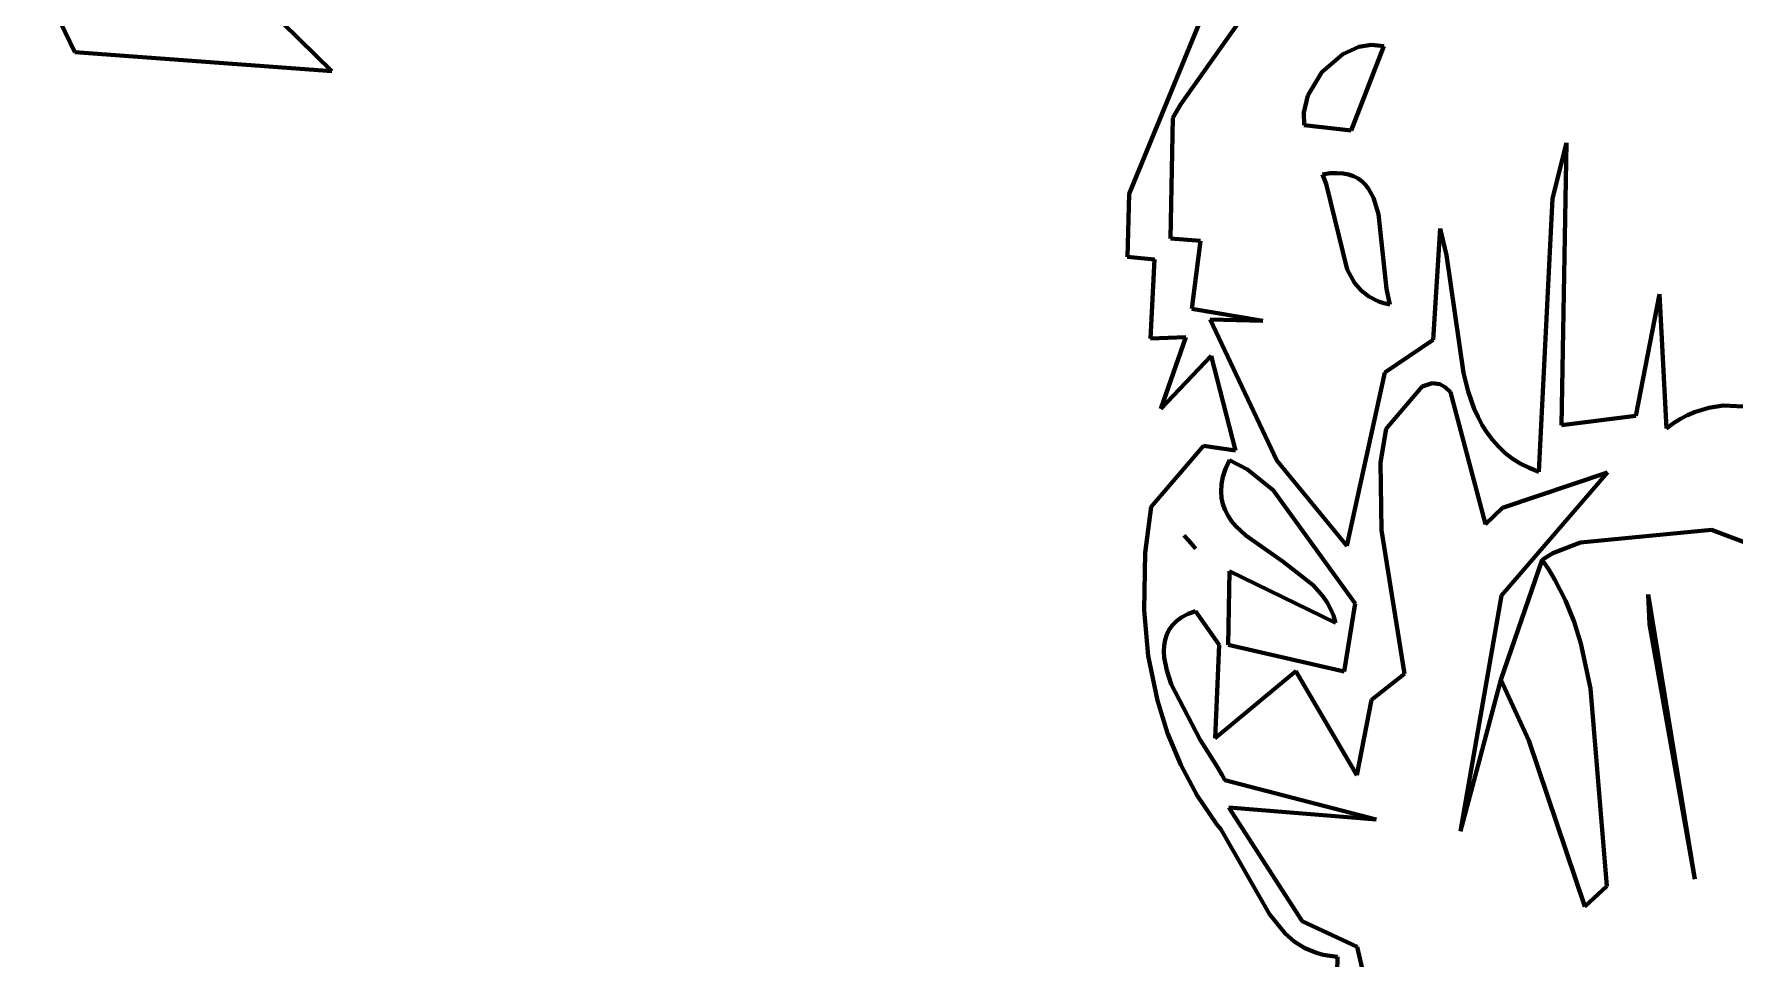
# Model space of a CAD drawing. Header units: millimetres. Extents: x 0 to 8.5, y 0 to 13.2.
# Drawn here: x 2.181 to 3.083, y 7.388 to 7.879 of the extents above; entities that cross this region are included whole.
import ezdxf

# ---------------------------------------------------------------- set-up
doc = ezdxf.new("R2010")
doc.units = ezdxf.units.MM
for name, color, linetype, lineweight in [('color#060606ff', 7, 'CONTINUOUS', 100), ('color#aeaeaeff', 7, 'CONTINUOUS', 100), ('color#ffffffff', 7, 'CONTINUOUS', 100)]:
    doc.layers.add(name, color=color, linetype=linetype, lineweight=lineweight)

msp = doc.modelspace()

# ---------------------------------------------------------------- linework, layer by layer
at = {"layer": 'color#060606ff'}
for p, q in [((2.85422, 7.9338), (2.78883, 7.84146)), ((2.2025, 7.86908), (2.18083, 7.91409)), ((2.76145, 7.79388), (2.80135, 7.89115)), ((2.31279, 7.88441), (2.33878, 7.85893)), ((2.89637, 7.87221), (2.87916, 7.82741)), ((2.88312, 7.87176), (2.88974, 7.87286)), ((2.88974, 7.87286), (2.89637, 7.87221)), ((2.33878, 7.85893), (2.2025, 7.86908)), ((2.86363, 7.85843), (2.87463, 7.86797)), ((2.87463, 7.86797), (2.88312, 7.87176)), ((2.85619, 7.84596), (2.86363, 7.85843)), ((2.85402, 7.83694), (2.85619, 7.84596)), ((2.78883, 7.84146), (2.78455, 7.83423)), ((2.85421, 7.83021), (2.85402, 7.83694)), ((2.78455, 7.83423), (2.7834, 7.77024)), ((2.87916, 7.82741), (2.85421, 7.83021)), ((2.98588, 7.79139), (2.99317, 7.82091)), ((2.99317, 7.82091), (2.9906, 7.67114)), ((2.76057, 7.76044), (2.76145, 7.79388)), ((2.97857, 7.64647), (2.98588, 7.79139)), ((2.92262, 7.71653), (2.92631, 7.77555)), ((2.92631, 7.77555), (2.9297, 7.76136)), ((2.7834, 7.77024), (2.79916, 7.7689)), ((2.79916, 7.7689), (2.79465, 7.73287)), ((2.7748, 7.75911), (2.76057, 7.76044)), ((2.77275, 7.71714), (2.7748, 7.75911)), ((2.9297, 7.76136), (2.93859, 7.69894)), ((3.02997, 7.67614), (3.0425, 7.74066)), ((3.0425, 7.74066), (3.04634, 7.66953)), ((2.79465, 7.73287), (2.83232, 7.72649)), ((2.83232, 7.72649), (2.80426, 7.72725)), ((2.80426, 7.72725), (2.83969, 7.65253)), ((2.79143, 7.71794), (2.77275, 7.71714)), ((2.77827, 7.67988), (2.79143, 7.71794)), ((2.89687, 7.6992), (2.92262, 7.71653)), ((2.80483, 7.70801), (2.77827, 7.67988)), ((2.81773, 7.65774), (2.80483, 7.70801)), ((2.87683, 7.60727), (2.89687, 7.6992)), ((2.92199, 7.69351), (2.91667, 7.69163)), ((2.92612, 7.69292), (2.92199, 7.69351)), ((2.92891, 7.69135), (2.92612, 7.69292)), ((2.93859, 7.69894), (2.9411, 7.68909)), ((2.91667, 7.69163), (2.89837, 7.67022)), ((2.93172, 7.6887), (2.92891, 7.69135)), ((2.95027, 7.61868), (2.93172, 7.6887)), ((2.9411, 7.68909), (2.94439, 7.67979)), ((2.94439, 7.67979), (2.94638, 7.67538)), ((2.94638, 7.67538), (2.94862, 7.67117)), ((2.9906, 7.67114), (3.02997, 7.67614)), ((3.05, 7.67224), (3.05369, 7.67455)), ((3.05369, 7.67455), (3.0574, 7.67649)), ((3.0574, 7.67649), (3.06114, 7.67809)), ((3.06114, 7.67809), (3.06869, 7.68038)), ((3.06869, 7.68038), (3.0763, 7.68163)), ((3.0763, 7.68163), (3.11856, 7.67968)), ((2.89761, 7.66924), (2.89461, 7.6514)), ((2.89837, 7.67022), (2.89761, 7.66924)), ((2.94862, 7.67117), (2.95115, 7.66716)), ((2.95115, 7.66716), (2.95398, 7.66338)), ((3.04634, 7.66953), (3.05, 7.67224)), ((2.77308, 7.62788), (2.80083, 7.66033)), ((2.80083, 7.66033), (2.81773, 7.65774)), ((2.95398, 7.66338), (2.95713, 7.65985)), ((2.95713, 7.65985), (2.96064, 7.65658)), ((2.96064, 7.65658), (2.96451, 7.65358)), ((2.81252, 7.64814), (2.81114, 7.64386)), ((2.81452, 7.6527), (2.81252, 7.64814)), ((2.8241, 7.64767), (2.81452, 7.6527)), ((2.8377, 7.63673), (2.8241, 7.64767)), ((2.83969, 7.65253), (2.87683, 7.60727)), ((2.89461, 7.6514), (2.8952, 7.61548)), ((2.96451, 7.65358), (2.96877, 7.65089)), ((2.96877, 7.65089), (2.97345, 7.64851)), ((2.97345, 7.64851), (2.97857, 7.64647)), ((2.81035, 7.63985), (2.8101, 7.63609)), ((2.81114, 7.64386), (2.81035, 7.63985)), ((2.95877, 7.58085), (3.01491, 7.64613)), ((3.01491, 7.64613), (2.95938, 7.62744)), ((2.8101, 7.63609), (2.81036, 7.63256)), ((2.81036, 7.63256), (2.81109, 7.62924)), ((2.81109, 7.62924), (2.81225, 7.62612)), ((2.88118, 7.57656), (2.8377, 7.63673)), ((2.76997, 7.60358), (2.77308, 7.62788)), ((2.81225, 7.62612), (2.81381, 7.62317)), ((2.81381, 7.62317), (2.81572, 7.62037)), ((2.81572, 7.62037), (2.81796, 7.6177)), ((2.95938, 7.62744), (2.95027, 7.61868)), ((2.79059, 7.61278), (2.79283, 7.61019)), ((2.79655, 7.60587), (2.79059, 7.61278)), ((2.81796, 7.6177), (2.82323, 7.61269)), ((2.82323, 7.61269), (2.84279, 7.59883)), ((2.8952, 7.61548), (2.90742, 7.53929)), ((3.07004, 7.6157), (3.00061, 7.60903)), ((3.10386, 7.60291), (3.07004, 7.6157)), ((2.76931, 7.57306), (2.76997, 7.60358)), ((2.79283, 7.61019), (2.79655, 7.60587)), ((2.98599, 7.60327), (2.98044, 7.59984)), ((3.00061, 7.60903), (2.98599, 7.60327)), ((2.81463, 7.59375), (2.8139, 7.5548)), ((2.87081, 7.56645), (2.81463, 7.59375)), ((2.84279, 7.59883), (2.85887, 7.5863)), ((2.98044, 7.59984), (2.9584, 7.53622)), ((2.85887, 7.5863), (2.86409, 7.58045)), ((2.86409, 7.58045), (2.86629, 7.57726)), ((2.86629, 7.57726), (2.86817, 7.57388)), ((2.87544, 7.54059), (2.88118, 7.57656)), ((2.93699, 7.45599), (2.95877, 7.58085)), ((3.03658, 7.58144), (3.06123, 7.43055)), ((3.03725, 7.5656), (3.03658, 7.58144)), ((2.77154, 7.54885), (2.76931, 7.57306)), ((2.78665, 7.56741), (2.78441, 7.5652)), ((2.7894, 7.56939), (2.78665, 7.56741)), ((2.79269, 7.57111), (2.7894, 7.56939)), ((2.79653, 7.57256), (2.79269, 7.57111)), ((2.80904, 7.55464), (2.79653, 7.57256)), ((2.86817, 7.57388), (2.86969, 7.57028)), ((2.86969, 7.57028), (2.87081, 7.56645)), ((3.06123, 7.43055), (3.03725, 7.5656)), ((2.78042, 7.55733), (2.77992, 7.55434)), ((2.78132, 7.56014), (2.78042, 7.55733)), ((2.78264, 7.56277), (2.78132, 7.56014)), ((2.78441, 7.5652), (2.78264, 7.56277)), ((2.77638, 7.52512), (2.77154, 7.54885)), ((2.77992, 7.55434), (2.77979, 7.55121)), ((2.77979, 7.55121), (2.77999, 7.54794)), ((2.77999, 7.54794), (2.78132, 7.54106)), ((2.80699, 7.50531), (2.80904, 7.55464)), ((2.8139, 7.5548), (2.87544, 7.54059)), ((2.78132, 7.54106), (2.78368, 7.53386)), ((2.84973, 7.54078), (2.80699, 7.50531)), ((2.88217, 7.48557), (2.84973, 7.54078)), ((2.90742, 7.53929), (2.88992, 7.52556)), ((2.78368, 7.53386), (2.79907, 7.50443)), ((2.9584, 7.53622), (2.93699, 7.45599)), ((2.7818, 7.5078), (2.77638, 7.52512)), ((2.88992, 7.52556), (2.88217, 7.48557)), ((2.78883, 7.49102), (2.7818, 7.5078)), ((2.79907, 7.50443), (2.80727, 7.49126)), ((2.79751, 7.47488), (2.78883, 7.49102)), ((2.80727, 7.49126), (2.81073, 7.48554)), ((2.81073, 7.48554), (2.81221, 7.48296)), ((2.81221, 7.48296), (2.8923, 7.4621)), ((2.80793, 7.45951), (2.79751, 7.47488)), ((2.8923, 7.4621), (2.81429, 7.46849)), ((2.81429, 7.46849), (2.85314, 7.40822)), ((2.81001, 7.45697), (2.80793, 7.45951)), ((2.83573, 7.41196), (2.81001, 7.45697)), ((2.84403, 7.40165), (2.83573, 7.41196)), ((2.85314, 7.40822), (2.88229, 7.39458)), ((2.84894, 7.3974), (2.84403, 7.40165)), ((2.85448, 7.39392), (2.84894, 7.3974)), ((2.88229, 7.39458), (2.88554, 7.38083)), ((2.86076, 7.39132), (2.85448, 7.39392)), ((2.8642, 7.3904), (2.86076, 7.39132)), ((2.86787, 7.38974), (2.8642, 7.3904)), ((2.87178, 7.38936), (2.86787, 7.38974)), ((2.87106, 7.35762), (2.87178, 7.38936))]:
    msp.add_line(p, q, dxfattribs=at)
at = {"layer": 'color#aeaeaeff'}
for p, q in [((2.86396, 7.80421), (2.86792, 7.80477)), ((2.8658, 7.79916), (2.86396, 7.80421)), ((2.86792, 7.80477), (2.87152, 7.80492)), ((2.87152, 7.80492), (2.87479, 7.80469)), ((2.87479, 7.80469), (2.87774, 7.8041)), ((2.87774, 7.8041), (2.88039, 7.80318)), ((2.88039, 7.80318), (2.88275, 7.80193)), ((2.88275, 7.80193), (2.88486, 7.80039)), ((2.88486, 7.80039), (2.88671, 7.79857)), ((2.87696, 7.7537), (2.8658, 7.79916)), ((2.88671, 7.79857), (2.88834, 7.7965)), ((2.88834, 7.7965), (2.89097, 7.79169)), ((2.89097, 7.79169), (2.89363, 7.78311)), ((2.89363, 7.78311), (2.89777, 7.7435)), ((2.88093, 7.74667), (2.87696, 7.7537)), ((2.88436, 7.74269), (2.88093, 7.74667)), ((2.88854, 7.73937), (2.88436, 7.74269)), ((2.89356, 7.73684), (2.88854, 7.73937)), ((2.89777, 7.7435), (2.89954, 7.73518)), ((2.89643, 7.7359), (2.89356, 7.73684)), ((2.89954, 7.73518), (2.89643, 7.7359)), ((2.79059, 7.61278), (2.79655, 7.60587)), ((2.79283, 7.61019), (2.79059, 7.61278)), ((2.79655, 7.60587), (2.79283, 7.61019)), ((2.9584, 7.53622), (2.98044, 7.59984)), ((2.98044, 7.59984), (2.98394, 7.5946)), ((2.98394, 7.5946), (2.98713, 7.58926)), ((2.98713, 7.58926), (2.99269, 7.57829)), ((2.99269, 7.57829), (2.99724, 7.56699)), ((2.99724, 7.56699), (3.00088, 7.55539)), ((3.00088, 7.55539), (3.00595, 7.53149)), ((2.97328, 7.50408), (2.9584, 7.53622)), ((3.00595, 7.53149), (3.01468, 7.42672)), ((3.00296, 7.41601), (2.97328, 7.50408)), ((3.01468, 7.42672), (3.00296, 7.41601))]:
    msp.add_line(p, q, dxfattribs=at)
at = {"layer": 'color#ffffffff'}
for p, q in [((2.78883, 7.84146), (2.85422, 7.9338)), ((2.18083, 7.91409), (2.2025, 7.86908)), ((2.80135, 7.89115), (2.76145, 7.79388)), ((2.33878, 7.85893), (2.31279, 7.88441)), ((2.87916, 7.82741), (2.89637, 7.87221)), ((2.88974, 7.87286), (2.88312, 7.87176)), ((2.89637, 7.87221), (2.88974, 7.87286)), ((2.2025, 7.86908), (2.33878, 7.85893)), ((2.87463, 7.86797), (2.86363, 7.85843)), ((2.88312, 7.87176), (2.87463, 7.86797)), ((2.86363, 7.85843), (2.85619, 7.84596)), ((2.85619, 7.84596), (2.85402, 7.83694)), ((2.78455, 7.83423), (2.78883, 7.84146)), ((2.85402, 7.83694), (2.85421, 7.83021)), ((2.7834, 7.77024), (2.78455, 7.83423)), ((2.85421, 7.83021), (2.87916, 7.82741)), ((2.99317, 7.82091), (2.98588, 7.79139)), ((2.9906, 7.67114), (2.99317, 7.82091)), ((2.86792, 7.80477), (2.86396, 7.80421)), ((2.86396, 7.80421), (2.8658, 7.79916)), ((2.87152, 7.80492), (2.86792, 7.80477)), ((2.87479, 7.80469), (2.87152, 7.80492)), ((2.87774, 7.8041), (2.87479, 7.80469)), ((2.88039, 7.80318), (2.87774, 7.8041)), ((2.88275, 7.80193), (2.88039, 7.80318)), ((2.88486, 7.80039), (2.88275, 7.80193)), ((2.88671, 7.79857), (2.88486, 7.80039)), ((2.76145, 7.79388), (2.76057, 7.76044)), ((2.8658, 7.79916), (2.87696, 7.7537)), ((2.88834, 7.7965), (2.88671, 7.79857)), ((2.89097, 7.79169), (2.88834, 7.7965)), ((2.89363, 7.78311), (2.89097, 7.79169)), ((2.98588, 7.79139), (2.97857, 7.64647)), ((2.89777, 7.7435), (2.89363, 7.78311)), ((2.92631, 7.77555), (2.92262, 7.71653)), ((2.9297, 7.76136), (2.92631, 7.77555)), ((2.79916, 7.7689), (2.7834, 7.77024)), ((2.79465, 7.73287), (2.79916, 7.7689)), ((2.76057, 7.76044), (2.7748, 7.75911)), ((2.7748, 7.75911), (2.77275, 7.71714)), ((2.93859, 7.69894), (2.9297, 7.76136)), ((2.87696, 7.7537), (2.88093, 7.74667)), ((2.88093, 7.74667), (2.88436, 7.74269)), ((2.88436, 7.74269), (2.88854, 7.73937)), ((2.88854, 7.73937), (2.89356, 7.73684)), ((2.89954, 7.73518), (2.89777, 7.7435)), ((3.0425, 7.74066), (3.02997, 7.67614)), ((3.04634, 7.66953), (3.0425, 7.74066)), ((2.83232, 7.72649), (2.79465, 7.73287)), ((2.89356, 7.73684), (2.89643, 7.7359)), ((2.89643, 7.7359), (2.89954, 7.73518)), ((2.83969, 7.65253), (2.80426, 7.72725)), ((2.80426, 7.72725), (2.83232, 7.72649)), ((2.77275, 7.71714), (2.79143, 7.71794)), ((2.79143, 7.71794), (2.77827, 7.67988)), ((2.92262, 7.71653), (2.89687, 7.6992)), ((2.77827, 7.67988), (2.80483, 7.70801)), ((2.80483, 7.70801), (2.81773, 7.65774)), ((2.89687, 7.6992), (2.87683, 7.60727)), ((2.91667, 7.69163), (2.92199, 7.69351)), ((2.92199, 7.69351), (2.92612, 7.69292)), ((2.92612, 7.69292), (2.92891, 7.69135)), ((2.9411, 7.68909), (2.93859, 7.69894)), ((2.89837, 7.67022), (2.91667, 7.69163)), ((2.92891, 7.69135), (2.93172, 7.6887)), ((2.93172, 7.6887), (2.95027, 7.61868)), ((2.94439, 7.67979), (2.9411, 7.68909)), ((2.94638, 7.67538), (2.94439, 7.67979)), ((2.94862, 7.67117), (2.94638, 7.67538)), ((3.02997, 7.67614), (2.9906, 7.67114)), ((3.05369, 7.67455), (3.05, 7.67224)), ((3.0574, 7.67649), (3.05369, 7.67455)), ((3.06114, 7.67809), (3.0574, 7.67649)), ((3.06869, 7.68038), (3.06114, 7.67809)), ((3.0763, 7.68163), (3.06869, 7.68038)), ((3.11856, 7.67968), (3.0763, 7.68163)), ((2.89461, 7.6514), (2.89761, 7.66924)), ((2.89761, 7.66924), (2.89837, 7.67022)), ((2.95115, 7.66716), (2.94862, 7.67117)), ((2.95398, 7.66338), (2.95115, 7.66716)), ((3.05, 7.67224), (3.04634, 7.66953)), ((2.80083, 7.66033), (2.77308, 7.62788)), ((2.81773, 7.65774), (2.80083, 7.66033)), ((2.95713, 7.65985), (2.95398, 7.66338)), ((2.96064, 7.65658), (2.95713, 7.65985)), ((2.96451, 7.65358), (2.96064, 7.65658)), ((2.81114, 7.64386), (2.81252, 7.64814)), ((2.81252, 7.64814), (2.81452, 7.6527)), ((2.81452, 7.6527), (2.8241, 7.64767)), ((2.8241, 7.64767), (2.8377, 7.63673)), ((2.87683, 7.60727), (2.83969, 7.65253)), ((2.8952, 7.61548), (2.89461, 7.6514)), ((2.96877, 7.65089), (2.96451, 7.65358)), ((2.97345, 7.64851), (2.96877, 7.65089)), ((2.97857, 7.64647), (2.97345, 7.64851)), ((2.8101, 7.63609), (2.81035, 7.63985)), ((2.81035, 7.63985), (2.81114, 7.64386)), ((3.01491, 7.64613), (2.95877, 7.58085)), ((2.95938, 7.62744), (3.01491, 7.64613)), ((2.81036, 7.63256), (2.8101, 7.63609)), ((2.81109, 7.62924), (2.81036, 7.63256)), ((2.81225, 7.62612), (2.81109, 7.62924)), ((2.8377, 7.63673), (2.88118, 7.57656)), ((2.77308, 7.62788), (2.76997, 7.60358)), ((2.81381, 7.62317), (2.81225, 7.62612)), ((2.81572, 7.62037), (2.81381, 7.62317)), ((2.81796, 7.6177), (2.81572, 7.62037)), ((2.95027, 7.61868), (2.95938, 7.62744)), ((2.82323, 7.61269), (2.81796, 7.6177)), ((2.84279, 7.59883), (2.82323, 7.61269)), ((2.90742, 7.53929), (2.8952, 7.61548)), ((3.00061, 7.60903), (3.07004, 7.6157)), ((3.07004, 7.6157), (3.10386, 7.60291)), ((2.76997, 7.60358), (2.76931, 7.57306)), ((2.98044, 7.59984), (2.98599, 7.60327)), ((2.98599, 7.60327), (3.00061, 7.60903)), ((2.8139, 7.5548), (2.81463, 7.59375)), ((2.81463, 7.59375), (2.87081, 7.56645)), ((2.85887, 7.5863), (2.84279, 7.59883)), ((2.98394, 7.5946), (2.98044, 7.59984)), ((2.98713, 7.58926), (2.98394, 7.5946)), ((2.86409, 7.58045), (2.85887, 7.5863)), ((2.99269, 7.57829), (2.98713, 7.58926)), ((2.86629, 7.57726), (2.86409, 7.58045)), ((2.86817, 7.57388), (2.86629, 7.57726)), ((2.88118, 7.57656), (2.87544, 7.54059)), ((2.95877, 7.58085), (2.93699, 7.45599)), ((2.99724, 7.56699), (2.99269, 7.57829)), ((3.03658, 7.58144), (3.03725, 7.5656)), ((3.06123, 7.43055), (3.03658, 7.58144)), ((2.76931, 7.57306), (2.77154, 7.54885)), ((2.78441, 7.5652), (2.78665, 7.56741)), ((2.78665, 7.56741), (2.7894, 7.56939)), ((2.7894, 7.56939), (2.79269, 7.57111)), ((2.79269, 7.57111), (2.79653, 7.57256)), ((2.79653, 7.57256), (2.80904, 7.55464)), ((2.86969, 7.57028), (2.86817, 7.57388)), ((2.87081, 7.56645), (2.86969, 7.57028)), ((3.00088, 7.55539), (2.99724, 7.56699)), ((3.03725, 7.5656), (3.06123, 7.43055)), ((2.77992, 7.55434), (2.78042, 7.55733)), ((2.78042, 7.55733), (2.78132, 7.56014)), ((2.78132, 7.56014), (2.78264, 7.56277)), ((2.78264, 7.56277), (2.78441, 7.5652)), ((2.77154, 7.54885), (2.77638, 7.52512)), ((2.77979, 7.55121), (2.77992, 7.55434)), ((2.77999, 7.54794), (2.77979, 7.55121)), ((2.78132, 7.54106), (2.77999, 7.54794)), ((2.80904, 7.55464), (2.80699, 7.50531)), ((2.87544, 7.54059), (2.8139, 7.5548)), ((3.00595, 7.53149), (3.00088, 7.55539)), ((2.78368, 7.53386), (2.78132, 7.54106)), ((2.80699, 7.50531), (2.84973, 7.54078)), ((2.84973, 7.54078), (2.88217, 7.48557)), ((2.88992, 7.52556), (2.90742, 7.53929)), ((2.79907, 7.50443), (2.78368, 7.53386)), ((2.93699, 7.45599), (2.9584, 7.53622)), ((2.9584, 7.53622), (2.97328, 7.50408)), ((3.01468, 7.42672), (3.00595, 7.53149)), ((2.77638, 7.52512), (2.7818, 7.5078)), ((2.88217, 7.48557), (2.88992, 7.52556)), ((2.7818, 7.5078), (2.78883, 7.49102)), ((2.80727, 7.49126), (2.79907, 7.50443)), ((2.97328, 7.50408), (3.00296, 7.41601)), ((2.78883, 7.49102), (2.79751, 7.47488)), ((2.81073, 7.48554), (2.80727, 7.49126)), ((2.81221, 7.48296), (2.81073, 7.48554)), ((2.8923, 7.4621), (2.81221, 7.48296)), ((2.79751, 7.47488), (2.80793, 7.45951)), ((2.85314, 7.40822), (2.81429, 7.46849)), ((2.81429, 7.46849), (2.8923, 7.4621)), ((2.80793, 7.45951), (2.81001, 7.45697)), ((2.81001, 7.45697), (2.83573, 7.41196)), ((3.00296, 7.41601), (3.01468, 7.42672)), ((2.83573, 7.41196), (2.84403, 7.40165)), ((2.88229, 7.39458), (2.85314, 7.40822)), ((2.84403, 7.40165), (2.84894, 7.3974)), ((2.84894, 7.3974), (2.85448, 7.39392)), ((2.88554, 7.38083), (2.88229, 7.39458)), ((2.85448, 7.39392), (2.86076, 7.39132)), ((2.86076, 7.39132), (2.8642, 7.3904)), ((2.8642, 7.3904), (2.86787, 7.38974)), ((2.86787, 7.38974), (2.87178, 7.38936)), ((2.87178, 7.38936), (2.87106, 7.35762))]:
    msp.add_line(p, q, dxfattribs=at)

doc.saveas('drawing.dxf')
